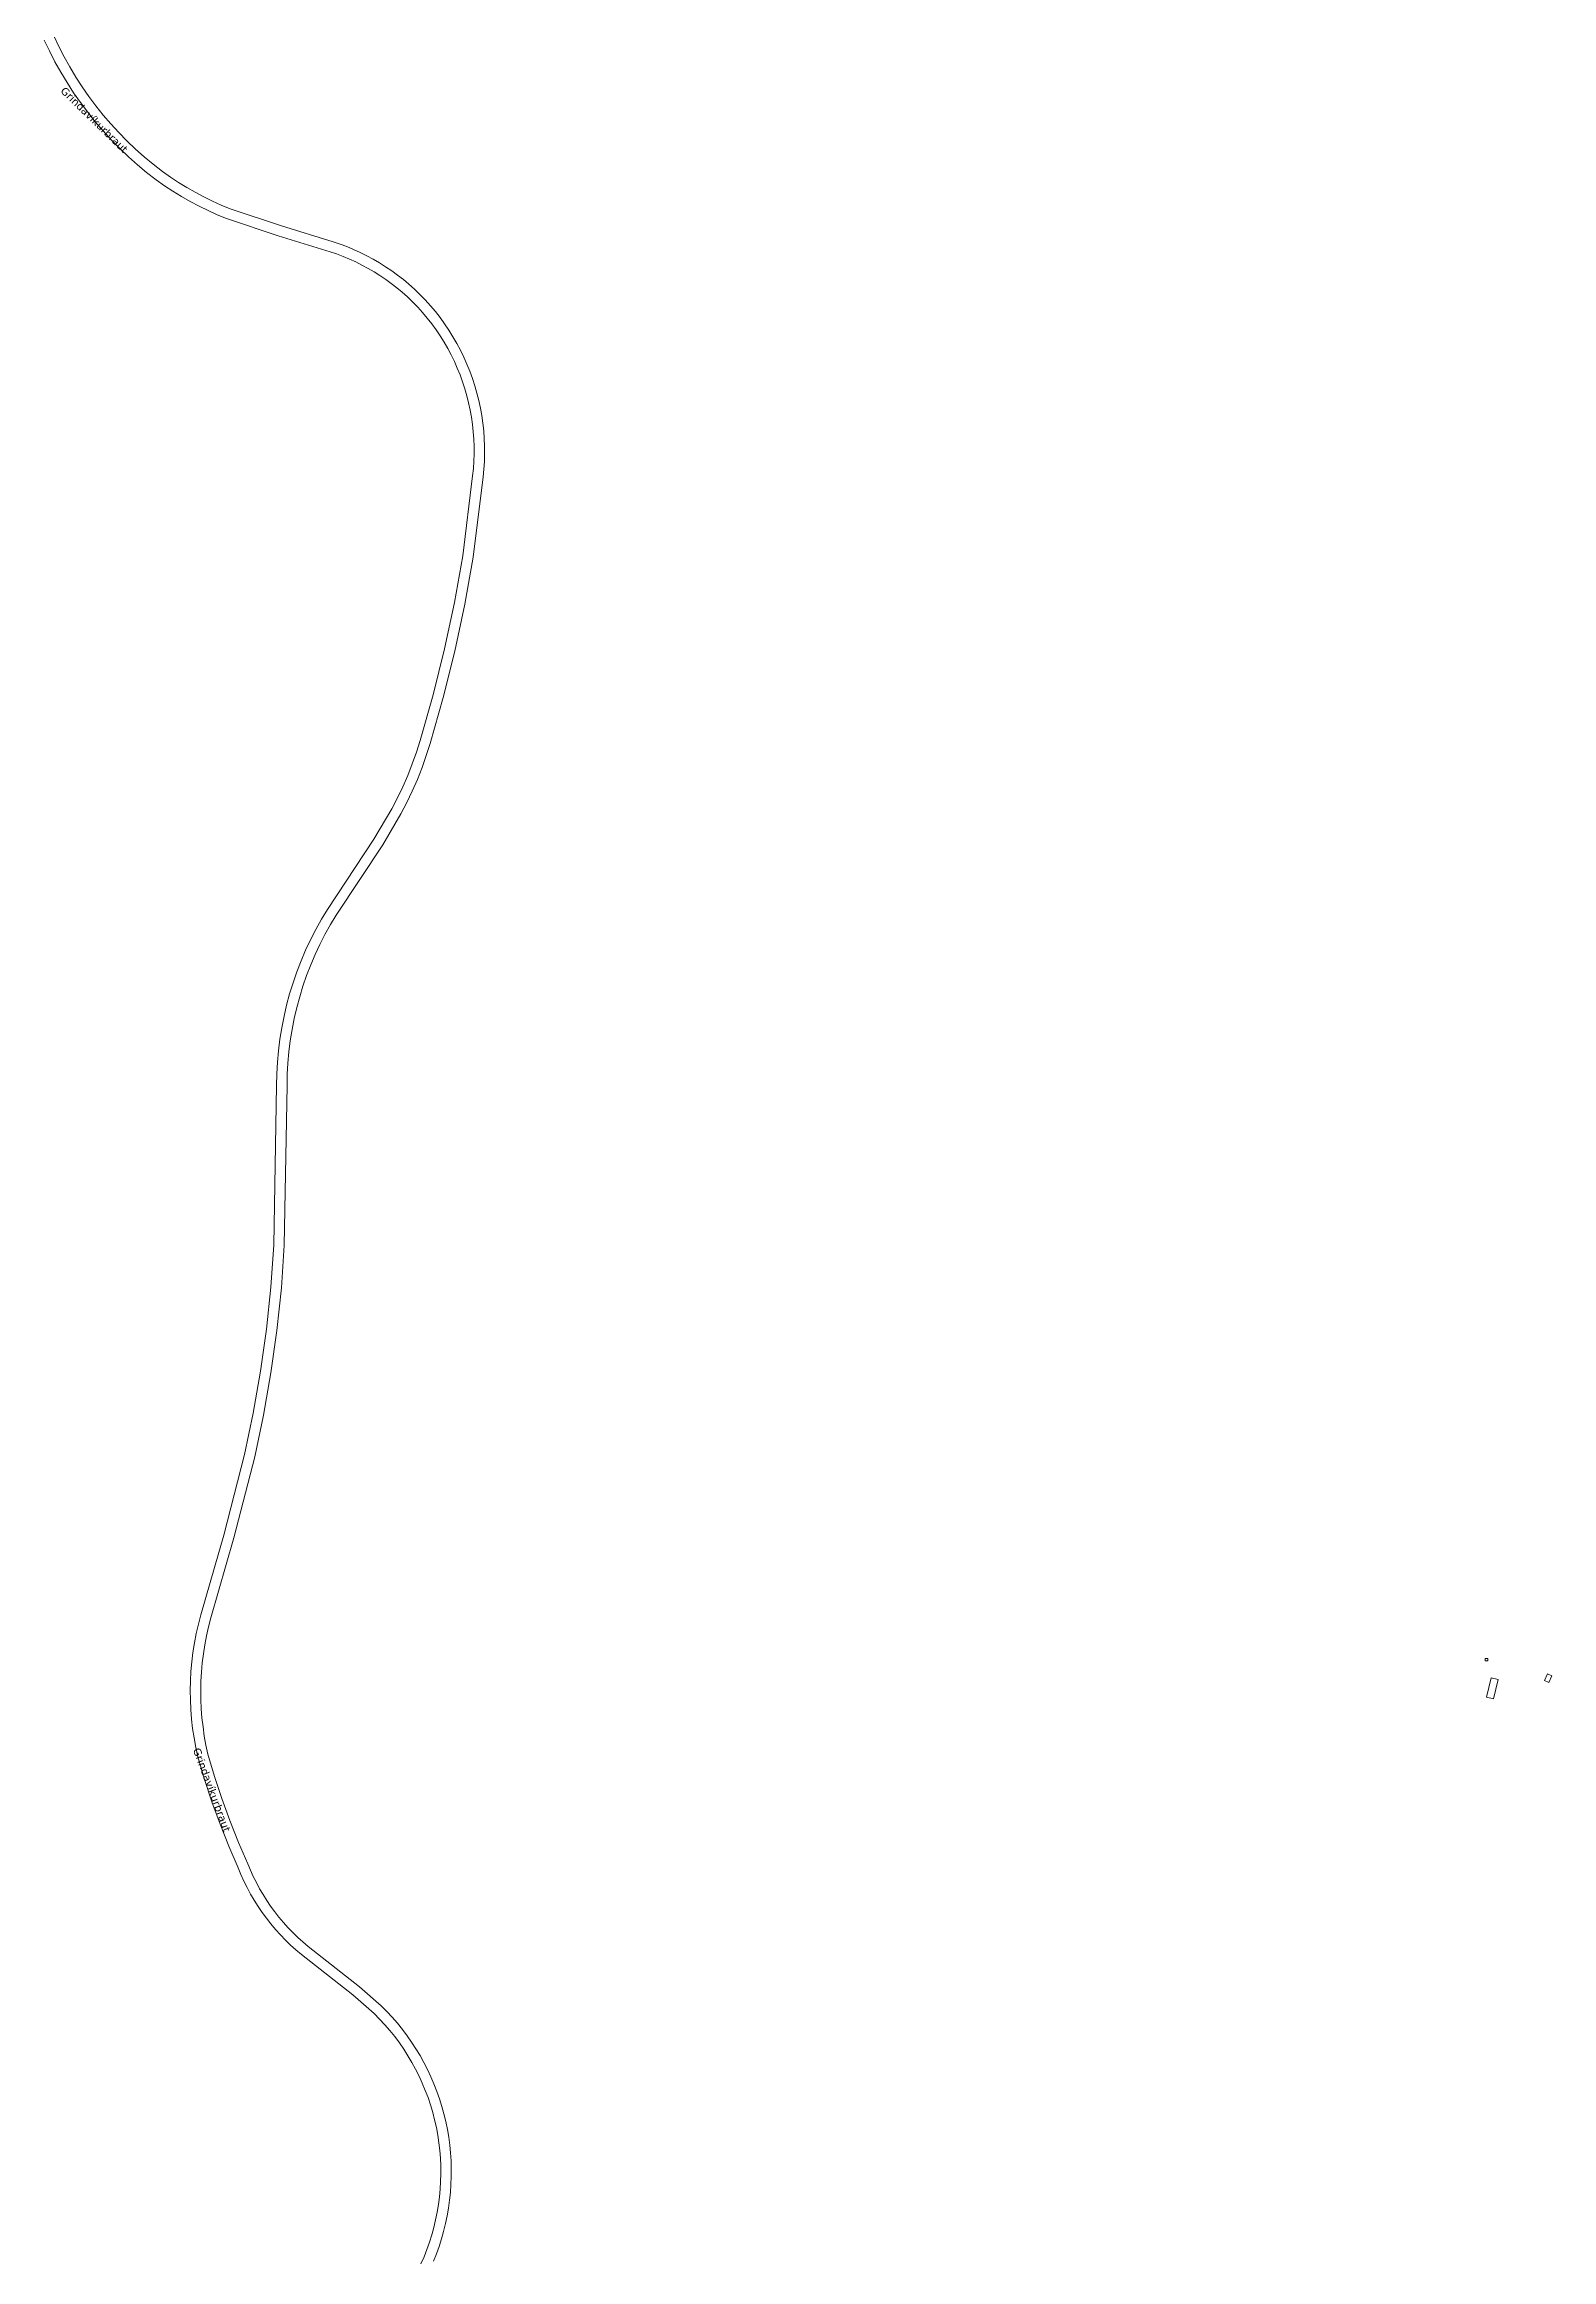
# Model space of a CAD drawing. Header units: metres. Extents: x 328903 to 333883, y 373406 to 381110.
# Drawn here: x 330173 to 331037, y 377636 to 378904 of the extents above; entities that cross this region are included whole.
import ezdxf

# ---------------------------------------------------------------- set-up
doc = ezdxf.new("R2010")
doc.units = ezdxf.units.M
doc.header["$MEASUREMENT"] = 0
for name, color, linetype in [('Byggingar', 7, 'Continuous'), ('Götuheiti', 7, 'Continuous'), ('Götur', 7, 'Continuous')]:
    doc.layers.add(name, color=color, linetype=linetype)
doc.styles.get("Standard").update_dxf_attribs({"font": 'arial.ttf'})

msp = doc.modelspace()

# ---------------------------------------------------------------- linework, layer by layer
at = {"layer": 'Byggingar', "color": 17, "linetype": 'Continuous', "lineweight": 0, "ltscale": 3.31832, "true_color": 0x943c39, "flags": 128}
for points in [[(330998.611, 377979.891), (330998.611, 377978.538), (331000.094, 377978.538), (331000.094, 377979.891), (330998.611, 377979.891)], [(331002.018, 377968.755), (330999.27, 377957.764), (331003.274, 377956.763), (331006.022, 377967.754), (331002.018, 377968.755)], [(331032.473, 377967.223), (331034.962, 377966.092), (331036.67, 377969.851), (331034.181, 377970.982), (331032.473, 377967.223)]]:
    msp.add_lwpolyline(points, close=True, dxfattribs=at)
at = {"layer": 'Götur', "color": 8, "lineweight": 0, "ltscale": 3.31832, "true_color": 0x707070, "flags": 128}
for points in [[(330173.019, 378906.689), (330175.972, 378900.44), (330179.132, 378894.293), (330182.494, 378888.255), (330186.057, 378882.333), (330189.815, 378876.532), (330193.764, 378870.861), (330197.9, 378865.323), (330202.218, 378859.927), (330206.714, 378854.678), (330211.382, 378849.582), (330216.218, 378844.644), (330221.216, 378839.87), (330226.37, 378835.265), (330231.674, 378830.835), (330237.124, 378826.584), (330241.841, 378823.271), (330246.66, 378820.108), (330251.577, 378817.099), (330256.586, 378814.246), (330261.683, 378811.552), (330266.861, 378809.021), (330272.118, 378806.653), (330277.446, 378804.453), (330306.967, 378794.607), (330336.724, 378785.498), (330340.483, 378784.207), (330344.197, 378782.794), (330347.863, 378781.26), (330351.477, 378779.606), (330355.035, 378777.835), (330358.533, 378775.948), (330361.967, 378773.948), (330365.333, 378771.836), (330368.629, 378769.615), (330371.85, 378767.287), (330374.993, 378764.855), (330378.055, 378762.321), (330381.032, 378759.689), (330384.043, 378756.773), (330386.95, 378753.754), (330389.752, 378750.636), (330392.443, 378747.423), (330395.022, 378744.119), (330397.484, 378740.727), (330399.826, 378737.251), (330402.047, 378733.696), (330404.143, 378730.067), (330406.112, 378726.366), (330407.951, 378722.6), (330409.658, 378718.772), (330411.232, 378714.887), (330412.669, 378710.95), (330413.97, 378706.965), (330415.131, 378702.938), (330416.151, 378698.873), (330417.03, 378694.774), (330417.766, 378690.648), (330418.358, 378686.499), (330418.806, 378682.331), (330419.109, 378678.151), (330419.267, 378673.963), (330419.279, 378669.771), (330419.146, 378665.582), (330418.867, 378661.4), (330418.443, 378657.23), (330412.74, 378611.4), (330408.003, 378584.655), (330402.352, 378558.089), (330395.792, 378531.732), (330388.331, 378505.616), (330386.194, 378498.872), (330383.83, 378492.204), (330381.243, 378485.619), (330378.434, 378479.126), (330375.407, 378472.732), (330372.166, 378466.443), (330361.818, 378449.109), (330335.194, 378408.879), (330331.769, 378403.186), (330328.544, 378397.378), (330325.523, 378391.461), (330322.709, 378385.442), (330320.107, 378379.33), (330317.718, 378373.13), (330315.547, 378366.851), (330313.595, 378360.501), (330311.865, 378354.086), (330310.36, 378347.616), (330309.08, 378341.096), (330308.028, 378334.537), (330307.204, 378327.944), (330306.61, 378321.327), (330306.247, 378314.694), (330306.114, 378308.051), (330304.552, 378216.826), (330302.872, 378192.582), (330300.345, 378168.412), (330296.976, 378144.344), (330292.767, 378120.409), (330287.725, 378096.636), (330275.815, 378050.536), (330262.674, 378004.772), (330261.293, 377999.481), (330260.089, 377994.146), (330259.064, 377988.775), (330258.22, 377983.372), (330257.556, 377977.944), (330257.074, 377972.497), (330256.774, 377967.037), (330256.658, 377961.57), (330256.723, 377956.102), (330256.972, 377950.639), (330257.403, 377945.188), (330258.016, 377939.754), (330258.81, 377934.344), (330259.785, 377928.963), (330260.939, 377923.618), (330264.831, 377910.626), (330269.096, 377897.752), (330273.73, 377885.006), (330278.729, 377872.399), (330284.09, 377859.941), (330285.679, 377856.111), (330287.397, 377852.338), (330289.243, 377848.625), (330291.213, 377844.977), (330293.306, 377841.398), (330295.52, 377837.892), (330297.851, 377834.463), (330300.297, 377831.115), (330302.855, 377827.853), (330305.523, 377824.679), (330308.297, 377821.597), (330311.174, 377818.611), (330314.15, 377815.725), (330317.223, 377812.942), (330320.389, 377810.264), (330349.875, 377787.241), (330362.036, 377776.551), (330365.154, 377773.393), (330368.16, 377770.127), (330371.05, 377766.758), (330373.82, 377763.29), (330376.467, 377759.728), (330378.988, 377756.075), (330381.381, 377752.336), (330383.64, 377748.516), (330385.766, 377744.62), (330387.753, 377740.651), (330389.601, 377736.616), (330391.306, 377732.518), (330392.868, 377728.363), (330394.283, 377724.156), (330395.55, 377719.903), (330396.668, 377715.607), (330397.635, 377711.276), (330398.45, 377706.913), (330399.112, 377702.524), (330399.62, 377698.115), (330399.974, 377693.69), (330400.173, 377689.256), (330400.216, 377684.818), (330400.105, 377680.381), (330399.839, 377675.951), (330399.418, 377671.532), (330398.843, 377667.131), (330398.114, 377662.753), (330397.233, 377658.403), (330396.201, 377654.086), (330395.018, 377649.808), (330393.686, 377645.574), (330392.208, 377641.389), (330390.583, 377637.259), (330388.816, 377633.188)], [(330395.995, 377634.646), (330397.666, 377638.856), (330399.192, 377643.122), (330400.572, 377647.436), (330401.804, 377651.795), (330402.887, 377656.194), (330403.819, 377660.627), (330404.6, 377665.089), (330405.229, 377669.575), (330405.704, 377674.08), (330406.026, 377678.598), (330406.194, 377683.125), (330406.207, 377687.655), (330406.066, 377692.182), (330405.771, 377696.703), (330405.322, 377701.21), (330404.72, 377705.7), (330403.965, 377710.167), (330403.059, 377714.605), (330402.002, 377719.01), (330400.795, 377723.376), (330399.441, 377727.699), (330397.94, 377731.973), (330396.294, 377736.193), (330394.506, 377740.355), (330392.577, 377744.453), (330390.509, 377748.484), (330388.306, 377752.442), (330385.968, 377756.322), (330383.5, 377760.121), (330380.904, 377763.833), (330378.184, 377767.455), (330375.341, 377770.982), (330372.38, 377774.41), (330369.304, 377777.735), (330366.116, 377780.953), (330353.706, 377791.863), (330324.135, 377814.952), (330321.123, 377817.502), (330318.199, 377820.154), (330315.367, 377822.903), (330312.631, 377825.747), (330309.992, 377828.683), (330307.455, 377831.706), (330305.022, 377834.814), (330302.696, 377838.003), (330300.48, 377841.269), (330298.376, 377844.608), (330296.387, 377848.017), (330294.515, 377851.492), (330292.762, 377855.028), (330291.13, 377858.622), (330289.621, 377862.269), (330284.326, 377874.565), (330279.387, 377887.008), (330274.809, 377899.589), (330270.596, 377912.296), (330266.75, 377925.119), (330265.646, 377930.256), (330264.713, 377935.427), (330263.953, 377940.626), (330263.367, 377945.847), (330262.956, 377951.085), (330262.719, 377956.334), (330262.658, 377961.588), (330262.771, 377966.841), (330263.06, 377972.088), (330263.523, 377977.321), (330264.161, 377982.537), (330264.972, 377987.728), (330265.956, 377992.889), (330267.111, 377998.015), (330268.437, 378003.099), (330281.617, 378049.007), (330293.563, 378095.25), (330298.654, 378119.251), (330302.903, 378143.415), (330306.304, 378167.713), (330308.854, 378192.115), (330310.548, 378216.591), (330312.114, 378308.021), (330312.242, 378314.451), (330312.593, 378320.873), (330313.167, 378327.278), (330313.963, 378333.66), (330314.981, 378340.01), (330316.218, 378346.321), (330317.675, 378352.585), (330319.348, 378358.795), (330321.235, 378364.942), (330323.336, 378371.021), (330325.646, 378377.023), (330328.163, 378382.941), (330330.885, 378388.768), (330333.807, 378394.496), (330336.927, 378400.12), (330340.24, 378405.632), (330366.898, 378445.913), (330377.388, 378463.484), (330380.734, 378469.969), (330383.86, 378476.563), (330386.76, 378483.26), (330389.431, 378490.051), (330391.871, 378496.928), (330394.076, 378503.885), (330401.598, 378530.22), (330408.211, 378556.797), (330413.908, 378583.587), (330418.681, 378610.556), (330424.4, 378656.506), (330424.845, 378660.885), (330425.138, 378665.276), (330425.278, 378669.676), (330425.266, 378674.077), (330425.1, 378678.476), (330424.782, 378682.866), (330424.312, 378687.242), (330423.69, 378691.599), (330422.917, 378695.932), (330421.994, 378700.236), (330420.922, 378704.505), (330419.703, 378708.734), (330418.337, 378712.919), (330416.827, 378717.053), (330415.175, 378721.133), (330413.381, 378725.152), (330411.45, 378729.107), (330409.382, 378732.993), (330407.18, 378736.804), (330404.847, 378740.536), (330402.386, 378744.186), (330399.8, 378747.747), (330397.092, 378751.217), (330394.265, 378754.59), (330391.322, 378757.864), (330388.268, 378761.033), (330385.105, 378764.094), (330381.974, 378766.864), (330378.754, 378769.53), (330375.448, 378772.089), (330372.06, 378774.537), (330368.593, 378776.873), (330365.051, 378779.094), (330361.439, 378781.198), (330357.759, 378783.181), (330354.016, 378785.043), (330350.214, 378786.781), (330346.357, 378788.393), (330342.449, 378789.877), (330338.494, 378791.232), (330308.896, 378800.289), (330279.533, 378810.08), (330274.402, 378812.203), (330269.339, 378814.486), (330264.351, 378816.926), (330259.442, 378819.523), (330254.617, 378822.272), (330249.88, 378825.171), (330245.237, 378828.217), (330240.692, 378831.408), (330235.404, 378835.535), (330230.256, 378839.837), (330225.255, 378844.307), (330220.405, 378848.941), (330215.713, 378853.735), (330211.182, 378858.682), (330206.82, 378863.778), (330202.629, 378869.016), (330198.615, 378874.391), (330194.783, 378879.896), (330191.136, 378885.527), (330187.679, 378891.275), (330184.415, 378897.136), (330181.349, 378903.102), (330178.483, 378909.167)]]:
    msp.add_lwpolyline(points, dxfattribs=at)

# ---------------------------------------------------------------- texts
at = {"layer": 'Götuheiti', "color": 18, "true_color": 0x000000, "char_height": 4.35, "attachment_point": 5}
for insert, rotation in [((330201.64, 378860.96), 315.7), ((330268.99, 377904.62), 290.49)]:
    msp.add_mtext('{{\\fVerdana|b0|i0;Grindavíkurbraut}}', dxfattribs=dict(at, insert=insert, rotation=rotation))

doc.saveas('drawing.dxf')
